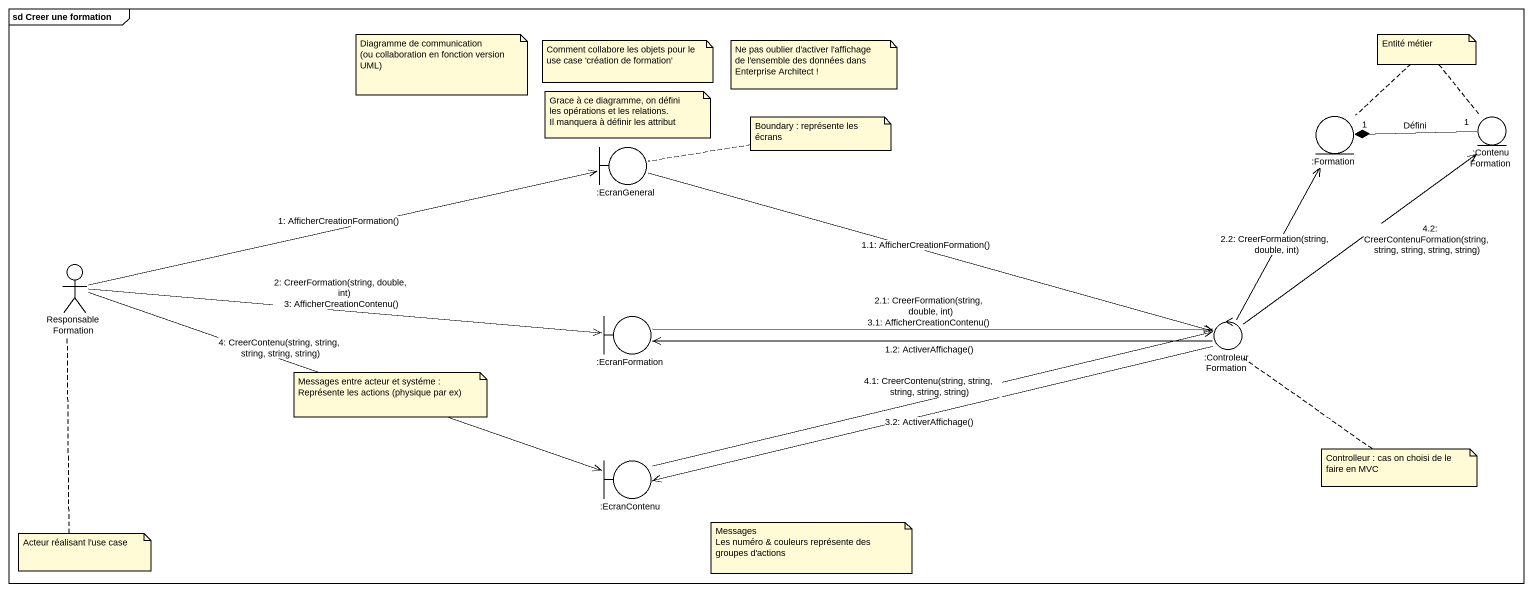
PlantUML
@startuml
mainframe sd Creer une formation
boundary ":EcranGeneral" as EcranGeneral
entity ":Formation" as Formation
entity ":ContenuFormation" as ContenuFormation
actor ResponsableFormation
boundary ":EcranFormation" as EcranFormation
control ":ControleurFormation" as ControleurFormation
boundary ":EcranContenu" as EcranContenu
Formation "1" *-right- "1" ContenuFormation : Défini
ResponsableFormation -right-> EcranGeneral : 1: AfficherCreationFormation()
EcranGeneral -right-> ControleurFormation : 1.1: AfficherCreationFormation()
ControleurFormation -left-> EcranFormation : 1.2: ActiverAffichage()
ResponsableFormation -right-> EcranFormation : 2: CreerFormation(string, double, int)\n3: AfficherCreationContenu()
EcranFormation -right-> ControleurFormation : 2.1: CreerFormation(string, double, int)\n3.1: AfficherCreationContenu()
ControleurFormation -up-> Formation : 2.2: CreerFormation(string, double, int)
ControleurFormation -left-> EcranContenu : 3.2: ActiverAffichage()
ResponsableFormation -right-> EcranContenu : 4: CreerContenu(string, string, string, string, string)
EcranContenu -right-> ControleurFormation : 4.1: CreerContenu(string, string, string, string, string)
ControleurFormation -up-> ContenuFormation : 4.2: CreerContenuFormation(string, string, string, string, string)
note as N1
  Diagramme de communication
  (ou collaboration en fonction version UML)
end note
note as N2
  Comment collabore les objets pour le use case 'création de formation'
end note
note as N3
  Ne pas oublier d'activer l'affichage de l'ensemble des données dans Enterprise Architect !
end note
note as N4
  Entité métier
end note
N4 .. ContenuFormation
N4 .. Formation
note as N5
  Grace à ce diagramme, on défini les opérations et les relations.
  Il manquera à définir les attribut
end note
note right of EcranGeneral : Boundary : représente les écrans
note as N7
  Messages entre acteur et systéme :
  Représente les actions (physique par ex)
end note
note bottom of ControleurFormation : Controlleur : cas on choisi de le faire en MVC
note bottom of ResponsableFormation : Acteur réalisant l'use case
note as N10
  Messages
  Les numéro & couleurs représente des groupes d'actions
end note
@enduml
